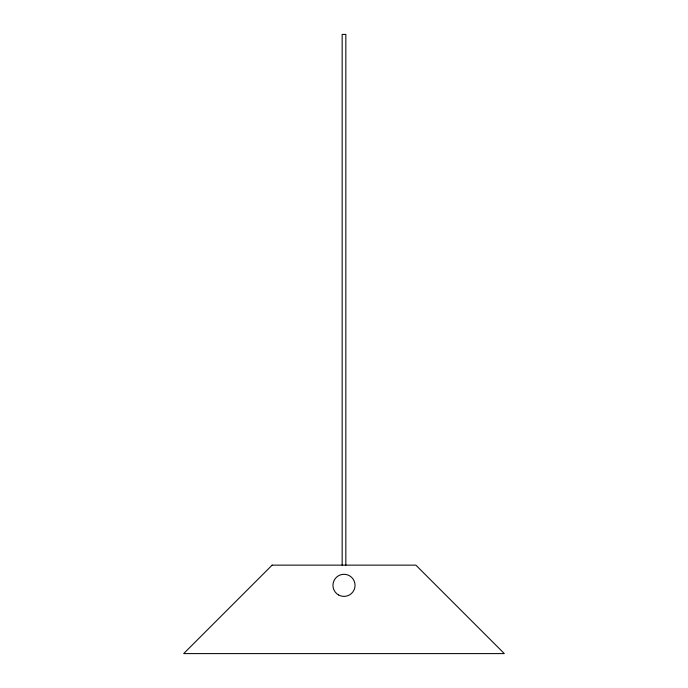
<?xml version="1.0" encoding="UTF-8"?>
<svg xmlns="http://www.w3.org/2000/svg" width="688" height="688" viewBox="0 0 688 688"><rect width="100%" height="100%" fill="white"/><g stroke="black" fill="none" stroke-linecap="round" stroke-linejoin="round"><path stroke-width="1.03" d="M345.84 565.14L345.84 34.4L342.16 34.4L342.16 565.14M272.13 565.14L183.67 653.6L504.33 653.6L415.87 565.14L272.13 565.14M338.47 594.914A11.06 11.06 0 0 0 355.06 585.342A11.06 11.06 0 0 0 338.47 575.77A11.06 11.06 0 0 0 338.47 594.914"/></g></svg>
